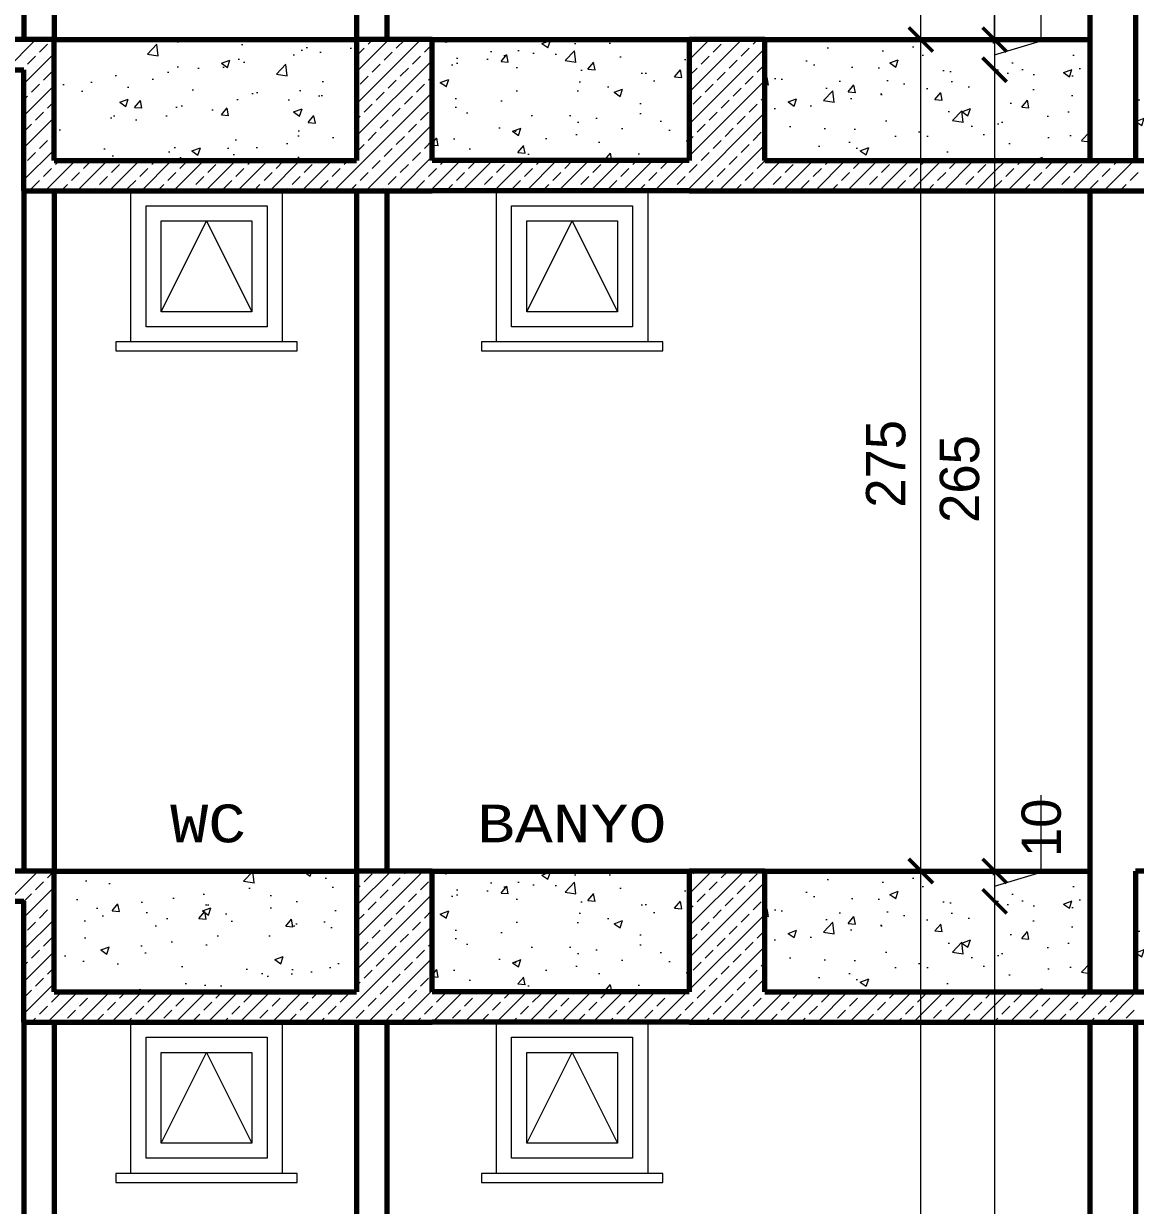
# Model space of a CAD drawing. Header units: millimetres. Extents: x 35860 to 71103, y -11298 to -8385.
# Drawn here: x 56603.3 to 56970.8, y -10024 to -9633.2 of the extents above; entities that cross this region are included whole.
import ezdxf
from ezdxf.enums import TextEntityAlignment as Align

# ---------------------------------------------------------------- set-up
doc = ezdxf.new("R2010")
doc.units = ezdxf.units.MM
doc.header["$MEASUREMENT"] = 0
doc.layers.get('0').update_dxf_attribs({"lineweight": 15})
for name, color, linetype, lineweight in [('02', 2, 'Continuous', 20), ('03_Yazı', 1, 'Continuous', 30), ('07', 3, 'Continuous', 70), ('Ölçü', 140, 'Continuous', 20)]:
    doc.layers.add(name, color=color, linetype=linetype, lineweight=lineweight)
doc.styles.add('C', font='')
doc.styles.get('C').set_extended_font_data('Courier New Tur')

msp = doc.modelspace()

# ---------------------------------------------------------------- hatches: boundary and pattern name
h = msp.add_hatch()
h.set_pattern_fill('AR-CONC', color=256, scale=4, style=0)
h.set_pattern_definition([(50, (2653.41, 65.105), (28.690407, -2.510085), [3, -33]), (355, (2653.41, 65.105), (-5.550053, 30.087685), [2.4, -26.4]), (100.4514, (2655.8, 64.895), (23.140375, 27.577582), [2.549608, -28.045684]), (46.1842, (2653.41, 73.105), (42.689642, -6.62076), [4.5, -49.5]), (96.6356, (2656.967, 72.553), (37.386508, 38.964715), [3.82441, -42.06852]), (351.1842, (2653.41, 73.105), (37.386478, 38.964744), [3.6, -39.6]), (21, (2657.41, 71.105), (23.876282, -16.104756), [3, -33]), (326, (2657.41, 71.105), (9.732613, 29.006002), [2.4, -26.4]), (71.4514, (2659.4, 69.762), (33.608905, 12.90122), [2.549608, -28.045684]), (37.5, (2653.409, 65.105), (0.4863942, 13.3157542), [0, -26.08, 0, -26.8, 0, -26.5]), (7.5, (2653.409, 65.105), (10.5227815, 15.7764685), [0, -15.28, 0, -25.48, 0, -10.1]), (327.5, (2644.489, 65.105), (21.3528974, -0.9021949), [0, -10, 0, -31.2, 0, -41.4]), (317.5, (2640.49, 65.105), (23.327447, 4.004199), [0, -13, 0, -20.72, 0, -29.4])])
h.paths.add_polyline_path([(56713.34, -9678.42), (56713.34, -9638.42), (56613.34, -9638.42), (56613.34, -9678.42)])
h.paths.add_polyline_path([(56613.34, -9913.42), (56613.34, -9953.42), (56713.34, -9953.42), (56713.34, -9913.42)])
h = msp.add_hatch()
h.set_pattern_fill('AR-CONC', color=256, scale=4, style=0)
h.set_pattern_definition([(50, (2653.41, 890.105), (28.690407, -2.510085), [3, -33]), (355, (2653.41, 890.105), (-5.550053, 30.087685), [2.4, -26.4]), (100.4514, (2655.8, 889.895), (23.140375, 27.577582), [2.549608, -28.045684]), (46.1842, (2653.41, 898.105), (42.689642, -6.62076), [4.5, -49.5]), (96.6356, (2656.967, 897.553), (37.386508, 38.964715), [3.82441, -42.06852]), (351.1842, (2653.41, 898.105), (37.386478, 38.964744), [3.6, -39.6]), (21, (2657.41, 896.105), (23.876282, -16.104756), [3, -33]), (326, (2657.41, 896.105), (9.732613, 29.006002), [2.4, -26.4]), (71.4514, (2659.4, 894.762), (33.608905, 12.90122), [2.549608, -28.045684]), (37.5, (2653.409, 890.105), (0.4863942, 13.3157542), [0, -26.08, 0, -26.8, 0, -26.5]), (7.5, (2653.409, 890.105), (10.5227815, 15.7764685), [0, -15.28, 0, -25.48, 0, -10.1]), (327.5, (2644.489, 890.105), (21.3528974, -0.9021949), [0, -10, 0, -31.2, 0, -41.4]), (317.5, (2640.49, 890.105), (23.327447, 4.004199), [0, -13, 0, -20.72, 0, -29.4])])
h.paths.add_polyline_path([(56970.84, -9638.42), (56970.84, -9678.42), (57078.34, -9678.42), (57078.34, -9638.42)])
h.paths.add_polyline_path([(57103.34, -9678.42), (57188.34, -9678.42), (57188.34, -9638.42), (57103.34, -9638.42)])
h.paths.add_polyline_path([(56848.34, -9638.42), (56848.34, -9678.42), (56955.84, -9678.42), (56955.84, -9638.42)])
h.paths.add_polyline_path([(56738.34, -9638.42), (56738.34, -9678.42), (56823.34, -9678.42), (56823.34, -9638.42)])
h = msp.add_hatch()
h.set_pattern_fill('AR-CONC', color=256, scale=4, style=0)
h.set_pattern_definition([(50, (2653.41, 615.105), (28.690407, -2.510085), [3, -33]), (355, (2653.41, 615.105), (-5.550053, 30.087685), [2.4, -26.4]), (100.4514, (2655.8, 614.895), (23.140375, 27.577582), [2.549608, -28.045684]), (46.1842, (2653.41, 623.105), (42.689642, -6.62076), [4.5, -49.5]), (96.6356, (2656.967, 622.553), (37.386508, 38.964715), [3.82441, -42.06852]), (351.1842, (2653.41, 623.105), (37.386478, 38.964744), [3.6, -39.6]), (21, (2657.41, 621.105), (23.876282, -16.104756), [3, -33]), (326, (2657.41, 621.105), (9.732613, 29.006002), [2.4, -26.4]), (71.4514, (2659.4, 619.762), (33.608905, 12.90122), [2.549608, -28.045684]), (37.5, (2653.409, 615.105), (0.4863942, 13.3157542), [0, -26.08, 0, -26.8, 0, -26.5]), (7.5, (2653.409, 615.105), (10.5227815, 15.7764685), [0, -15.28, 0, -25.48, 0, -10.1]), (327.5, (2644.489, 615.105), (21.3528974, -0.9021949), [0, -10, 0, -31.2, 0, -41.4]), (317.5, (2640.49, 615.105), (23.327447, 4.004199), [0, -13, 0, -20.72, 0, -29.4])])
h.paths.add_polyline_path([(56970.84, -9913.42), (56970.84, -9953.42), (57078.34, -9953.42), (57078.34, -9913.42)])
h.paths.add_polyline_path([(57103.34, -9953.42), (57188.34, -9953.42), (57188.34, -9913.42), (57103.34, -9913.42)])
h.paths.add_polyline_path([(56848.34, -9913.42), (56848.34, -9953.42), (56955.84, -9953.42), (56955.84, -9913.42)])
h.paths.add_polyline_path([(56738.34, -9913.42), (56738.34, -9953.42), (56823.34, -9953.42), (56823.34, -9913.42)])

# ---------------------------------------------------------------- linework, layer by layer
for p, q in [((56597.34, -9648.42), (56607.34, -9638.42)), ((56612.46, -9638.61), (56612.64, -9638.42)), ((56713.34, -9638.49), (56713.41, -9638.42)), ((56713.34, -9649.1), (56724.01, -9638.42)), ((56713.34, -9659.71), (56734.62, -9638.42)), ((56717.2, -9639.94), (56718.71, -9638.42)), ((56823.34, -9645.16), (56830.08, -9638.42)), ((56823.34, -9655.77), (56840.69, -9638.42)), ((56835.2, -9638.61), (56835.38, -9638.42)), ((56844.48, -9639.94), (56845.99, -9638.42)), ((56608.48, -9642.59), (56611.13, -9639.94)), ((56713.34, -9643.8), (56715.87, -9641.26)), ((56726.48, -9641.26), (56729.13, -9638.61)), ((56735.76, -9642.59), (56738.34, -9640.01)), ((56823.34, -9639.86), (56824.59, -9638.61)), ((56823.34, -9666.38), (56848.34, -9641.38)), ((56831.22, -9642.59), (56833.87, -9639.94)), ((56840.5, -9643.91), (56843.15, -9641.26)), ((56603.34, -9653.03), (56613.34, -9643.03)), ((56604.5, -9646.57), (56607.15, -9643.91)), ((56713.34, -9670.31), (56738.34, -9645.31)), ((56722.5, -9645.24), (56725.15, -9642.59)), ((56731.78, -9646.57), (56734.43, -9643.91)), ((56827.24, -9646.57), (56829.89, -9643.91)), ((56836.52, -9647.89), (56839.17, -9645.24)), ((56609.81, -9651.87), (56612.46, -9649.22)), ((56718.52, -9649.22), (56721.17, -9646.57)), ((56727.8, -9650.54), (56730.46, -9647.89)), ((56823.34, -9650.47), (56825.91, -9647.89)), ((56832.54, -9651.87), (56835.2, -9649.22)), ((56845.8, -9649.22), (56848.34, -9646.68)), ((56603.34, -9663.64), (56613.34, -9653.64)), ((56605.83, -9655.85), (56608.48, -9653.19)), ((56714.55, -9653.19), (56717.2, -9650.54)), ((56723.83, -9654.52), (56726.48, -9651.87)), ((56733.11, -9655.85), (56735.76, -9653.19)), ((56737.08, -9651.87), (56738.34, -9650.61)), ((56823.34, -9676.98), (56848.34, -9651.98)), ((56828.57, -9655.85), (56831.22, -9653.19)), ((56841.82, -9653.19), (56844.48, -9650.54)), ((56603.34, -9658.34), (56604.5, -9657.17)), ((56705.83, -9688.42), (56738.34, -9655.92)), ((56719.85, -9658.5), (56722.5, -9655.85)), ((56729.13, -9659.82), (56731.78, -9657.17)), ((56824.59, -9659.82), (56827.24, -9657.17)), ((56837.85, -9657.17), (56840.5, -9654.52)), ((56847.13, -9658.5), (56848.34, -9657.29)), ((56611.13, -9661.15), (56613.34, -9658.94)), ((56715.87, -9662.48), (56718.52, -9659.82)), ((56725.15, -9663.8), (56727.8, -9661.15)), ((56833.87, -9661.15), (56836.52, -9658.5)), ((56843.15, -9662.48), (56845.8, -9659.82)), ((56603.34, -9674.25), (56613.34, -9664.25)), ((56607.15, -9665.13), (56609.81, -9662.48)), ((56713.34, -9665.01), (56714.55, -9663.8)), ((56721.17, -9667.78), (56723.83, -9665.13)), ((56734.43, -9665.13), (56737.08, -9662.48)), ((56822.51, -9688.42), (56848.34, -9662.59)), ((56829.89, -9665.13), (56832.54, -9662.48)), ((56839.17, -9666.45), (56841.82, -9663.8)), ((56603.34, -9668.94), (56605.83, -9666.45)), ((56612.46, -9670.43), (56613.34, -9669.55)), ((56716.44, -9688.42), (56738.34, -9666.52)), ((56717.2, -9671.76), (56719.85, -9669.1)), ((56730.46, -9669.1), (56733.11, -9666.45)), ((56825.91, -9669.1), (56828.57, -9666.45)), ((56835.2, -9670.43), (56837.85, -9667.78)), ((56844.48, -9671.76), (56847.13, -9669.1)), ((56608.48, -9674.41), (56611.13, -9671.76)), ((56713.34, -9675.61), (56715.87, -9673.08)), ((56726.48, -9673.08), (56729.13, -9670.43)), ((56735.76, -9674.41), (56738.34, -9671.83)), ((56823.34, -9671.68), (56824.59, -9670.43)), ((56831.22, -9674.41), (56833.87, -9671.76)), ((56833.11, -9688.42), (56848.34, -9673.2)), ((56840.5, -9675.73), (56843.15, -9673.08)), ((56603.34, -9684.85), (56613.34, -9674.85)), ((56604.5, -9678.38), (56607.15, -9675.73)), ((56722.5, -9677.06), (56725.15, -9674.41)), ((56727.05, -9688.42), (56738.34, -9677.13)), ((56731.78, -9678.38), (56734.43, -9675.73)), ((56827.24, -9678.38), (56829.89, -9675.73)), ((56836.52, -9679.71), (56839.17, -9677.06)), ((56609.81, -9683.69), (56612.46, -9681.04)), ((56610.37, -9688.42), (56620.37, -9678.42)), ((56613.78, -9679.71), (56615.07, -9678.42)), ((56620.98, -9688.42), (56630.98, -9678.42)), ((56623.06, -9681.04), (56625.68, -9678.42)), ((56631.59, -9688.42), (56641.59, -9678.42)), ((56632.34, -9682.36), (56635, -9679.71)), ((56641.63, -9683.69), (56644.28, -9681.04)), ((56642.19, -9688.42), (56652.19, -9678.42)), ((56645.6, -9679.71), (56646.89, -9678.42)), ((56652.8, -9688.42), (56662.8, -9678.42)), ((56654.88, -9681.04), (56657.5, -9678.42)), ((56663.41, -9688.42), (56673.41, -9678.42)), ((56664.16, -9682.36), (56666.82, -9679.71)), ((56673.44, -9683.69), (56676.1, -9681.04)), ((56674.01, -9688.42), (56684.01, -9678.42)), ((56677.42, -9679.71), (56678.71, -9678.42)), ((56684.62, -9688.42), (56694.62, -9678.42)), ((56686.7, -9681.04), (56689.32, -9678.42)), ((56695.23, -9688.42), (56705.23, -9678.42)), ((56695.98, -9682.36), (56698.64, -9679.71)), ((56705.26, -9683.69), (56707.92, -9681.04)), ((56709.24, -9679.71), (56710.53, -9678.42)), ((56718.52, -9681.04), (56721.17, -9678.38)), ((56727.8, -9682.36), (56730.46, -9679.71)), ((56737.08, -9683.69), (56739.74, -9681.04)), ((56737.65, -9688.42), (56747.65, -9678.42)), ((56741.06, -9679.71), (56742.35, -9678.42)), ((56748.26, -9688.42), (56758.26, -9678.42)), ((56750.34, -9681.04), (56752.96, -9678.42)), ((56758.87, -9688.42), (56768.87, -9678.42)), ((56759.62, -9682.36), (56762.28, -9679.71)), ((56768.9, -9683.69), (56771.56, -9681.04)), ((56769.47, -9688.42), (56779.47, -9678.42)), ((56772.88, -9679.71), (56774.17, -9678.42)), ((56780.08, -9688.42), (56790.08, -9678.42)), ((56782.16, -9681.04), (56784.78, -9678.42)), ((56790.69, -9688.42), (56800.69, -9678.42)), ((56791.44, -9682.36), (56794.09, -9679.71)), ((56800.72, -9683.69), (56803.38, -9681.04)), ((56801.29, -9688.42), (56811.29, -9678.42)), ((56804.7, -9679.71), (56805.99, -9678.42)), ((56811.9, -9688.42), (56821.9, -9678.42)), ((56813.98, -9681.04), (56816.6, -9678.42)), ((56823.26, -9682.36), (56825.91, -9679.71)), ((56832.54, -9683.69), (56835.2, -9681.04)), ((56843.72, -9688.42), (56853.72, -9678.42)), ((56845.8, -9681.04), (56848.42, -9678.42)), ((56854.33, -9688.42), (56864.33, -9678.42)), ((56855.08, -9682.36), (56857.73, -9679.71)), ((56864.36, -9683.69), (56867.02, -9681.04)), ((56864.93, -9688.42), (56874.93, -9678.42)), ((56868.34, -9679.71), (56869.63, -9678.42)), ((56875.54, -9688.42), (56885.54, -9678.42)), ((56877.62, -9681.04), (56880.24, -9678.42)), ((56886.15, -9688.42), (56896.15, -9678.42)), ((56886.9, -9682.36), (56889.55, -9679.71)), ((56896.18, -9683.69), (56898.84, -9681.04)), ((56899.91, -9685.26), (56906.75, -9678.42)), ((56900.16, -9679.71), (56901.45, -9678.42)), ((56907.36, -9688.42), (56917.36, -9678.42)), ((56909.44, -9681.04), (56912.06, -9678.42)), ((56918.72, -9682.36), (56921.37, -9679.71)), ((56924.31, -9682.08), (56927.97, -9678.42)), ((56928, -9683.69), (56930.65, -9681.04)), ((56928.57, -9688.42), (56938.57, -9678.42)), ((56931.98, -9679.71), (56933.27, -9678.42)), ((56939.18, -9688.42), (56949.18, -9678.42)), ((56941.26, -9681.04), (56943.88, -9678.42)), ((56949.79, -9688.42), (56959.79, -9678.42)), ((56950.54, -9682.36), (56953.19, -9679.71)), ((56959.82, -9683.69), (56962.47, -9681.04)), ((56960.39, -9688.42), (56970.39, -9678.42)), ((56963.8, -9679.71), (56965.09, -9678.42)), ((56605.83, -9687.67), (56608.48, -9685.01)), ((56619.09, -9685.01), (56621.74, -9682.36)), ((56628.37, -9686.34), (56631.02, -9683.69)), ((56637.65, -9687.67), (56640.3, -9685.01)), ((56650.91, -9685.01), (56653.56, -9682.36)), ((56660.19, -9686.34), (56662.84, -9683.69)), ((56669.47, -9687.67), (56672.12, -9685.01)), ((56682.73, -9685.01), (56685.38, -9682.36)), ((56692.01, -9686.34), (56694.66, -9683.69)), ((56701.29, -9687.67), (56703.94, -9685.01)), ((56714.55, -9685.01), (56717.2, -9682.36)), ((56723.83, -9686.34), (56726.48, -9683.69)), ((56733.11, -9687.67), (56735.76, -9685.01)), ((56746.37, -9685.01), (56749.02, -9682.36)), ((56755.65, -9686.34), (56758.3, -9683.69)), ((56764.93, -9687.67), (56767.58, -9685.01)), ((56778.19, -9685.01), (56780.84, -9682.36)), ((56787.47, -9686.34), (56790.12, -9683.69)), ((56796.75, -9687.67), (56799.4, -9685.01)), ((56810, -9685.01), (56812.66, -9682.36)), ((56819.29, -9686.34), (56821.94, -9683.69)), ((56828.57, -9687.67), (56831.22, -9685.01)), ((56841.82, -9685.01), (56844.48, -9682.36)), ((56851.11, -9686.34), (56853.76, -9683.69)), ((56860.39, -9687.67), (56863.04, -9685.01)), ((56873.64, -9685.01), (56876.3, -9682.36)), ((56882.93, -9686.34), (56885.58, -9683.69)), ((56892.21, -9687.67), (56894.86, -9685.01)), ((56896.75, -9688.42), (56899.91, -9685.26)), ((56905.46, -9685.01), (56908.12, -9682.36)), ((56914.75, -9686.34), (56917.4, -9683.69)), ((56917.97, -9688.42), (56924.31, -9682.08)), ((56924.31, -9687.38), (56926.68, -9685.01)), ((56937.28, -9685.01), (56939.94, -9682.36)), ((56946.56, -9686.34), (56949.22, -9683.69)), ((56955.85, -9687.67), (56958.5, -9685.01)), ((56969.1, -9685.01), (56971.76, -9682.36)), ((56615.68, -9688.42), (56617.76, -9686.34)), ((56626.28, -9688.42), (56627.04, -9687.67)), ((56647.5, -9688.42), (56649.58, -9686.34)), ((56658.1, -9688.42), (56658.86, -9687.67)), ((56679.32, -9688.42), (56681.4, -9686.34)), ((56689.92, -9688.42), (56690.68, -9687.67)), ((56711.14, -9688.42), (56713.22, -9686.34)), ((56721.74, -9688.42), (56722.5, -9687.67)), ((56742.96, -9688.42), (56745.04, -9686.34)), ((56753.56, -9688.42), (56754.32, -9687.67)), ((56774.78, -9688.42), (56776.86, -9686.34)), ((56785.38, -9688.42), (56786.14, -9687.67)), ((56806.6, -9688.42), (56808.68, -9686.34)), ((56817.2, -9688.42), (56817.96, -9687.67)), ((56838.42, -9688.42), (56840.5, -9686.34)), ((56849.02, -9688.42), (56849.78, -9687.67)), ((56870.24, -9688.42), (56872.32, -9686.34)), ((56880.84, -9688.42), (56881.6, -9687.67)), ((56902.06, -9688.42), (56904.14, -9686.34)), ((56912.66, -9688.42), (56913.42, -9687.67)), ((56924.03, -9687.67), (56924.31, -9687.38)), ((56933.88, -9688.42), (56935.96, -9686.34)), ((56944.48, -9688.42), (56945.24, -9687.67)), ((56965.7, -9688.42), (56967.78, -9686.34)), ((56598.11, -9923.42), (56608.11, -9913.42)), ((56611.13, -9915.71), (56613.34, -9913.5)), ((56713.34, -9914.26), (56714.18, -9913.42)), ((56713.34, -9924.87), (56724.79, -9913.42)), ((56713.34, -9935.48), (56735.39, -9913.42)), ((56715.87, -9917.03), (56718.52, -9914.38)), ((56725.15, -9918.36), (56727.8, -9915.71)), ((56729.13, -9914.38), (56730.09, -9913.42)), ((56823.34, -9920.94), (56830.85, -9913.42)), ((56823.34, -9931.54), (56841.46, -9913.42)), ((56824.59, -9914.38), (56825.55, -9913.42)), ((56833.87, -9915.71), (56836.15, -9913.42)), ((56843.15, -9917.03), (56845.8, -9914.38)), ((56603.34, -9928.8), (56613.34, -9918.8)), ((56607.15, -9919.69), (56609.81, -9917.03)), ((56713.34, -9919.57), (56714.55, -9918.36)), ((56721.17, -9922.34), (56723.83, -9919.69)), ((56734.43, -9919.69), (56737.08, -9917.03)), ((56823.34, -9942.15), (56848.34, -9917.15)), ((56829.89, -9919.69), (56832.54, -9917.03)), ((56839.17, -9921.01), (56841.82, -9918.36)), ((56603.34, -9923.5), (56605.83, -9921.01)), ((56713.34, -9946.08), (56738.34, -9921.08)), ((56717.2, -9926.31), (56719.85, -9923.66)), ((56730.46, -9923.66), (56733.11, -9921.01)), ((56825.91, -9923.66), (56828.57, -9921.01)), ((56835.2, -9924.99), (56837.85, -9922.34)), ((56844.48, -9926.31), (56847.13, -9923.66)), ((56608.48, -9928.97), (56611.13, -9926.31)), ((56612.46, -9924.99), (56613.34, -9924.11)), ((56713.34, -9930.17), (56715.87, -9927.64)), ((56726.48, -9927.64), (56729.13, -9924.99)), ((56735.76, -9928.97), (56738.34, -9926.39)), ((56823.34, -9926.24), (56824.59, -9924.99)), ((56831.22, -9928.97), (56833.87, -9926.31)), ((56840.5, -9930.29), (56843.15, -9927.64)), ((56603.34, -9939.41), (56613.34, -9929.41)), ((56604.5, -9932.94), (56607.15, -9930.29)), ((56722.5, -9931.62), (56725.15, -9928.97)), ((56731.78, -9932.94), (56734.43, -9930.29)), ((56823.34, -9952.76), (56848.34, -9927.76)), ((56827.24, -9932.94), (56829.89, -9930.29)), ((56836.52, -9934.27), (56839.17, -9931.62)), ((56706.61, -9963.42), (56738.34, -9931.69)), ((56718.52, -9935.6), (56721.17, -9932.94)), ((56727.8, -9936.92), (56730.46, -9934.27)), ((56823.34, -9936.85), (56825.91, -9934.27)), ((56845.8, -9935.6), (56848.34, -9933.06)), ((56609.81, -9938.25), (56612.46, -9935.6)), ((56714.55, -9939.57), (56717.2, -9936.92)), ((56723.83, -9940.9), (56726.48, -9938.25)), ((56737.08, -9938.25), (56738.34, -9936.99)), ((56823.28, -9963.42), (56848.34, -9938.36)), ((56832.54, -9938.25), (56835.2, -9935.6)), ((56841.82, -9939.57), (56844.48, -9936.92)), ((56603.34, -9950.02), (56613.34, -9940.02)), ((56605.83, -9942.22), (56608.48, -9939.57)), ((56717.21, -9963.42), (56738.34, -9942.3)), ((56719.85, -9944.88), (56722.5, -9942.22)), ((56733.11, -9942.22), (56735.76, -9939.57)), ((56828.57, -9942.22), (56831.22, -9939.57)), ((56837.85, -9943.55), (56840.5, -9940.9)), ((56603.34, -9944.71), (56604.5, -9943.55)), ((56611.13, -9947.53), (56613.34, -9945.32)), ((56715.87, -9948.85), (56718.52, -9946.2)), ((56729.13, -9946.2), (56731.78, -9943.55)), ((56824.59, -9946.2), (56827.24, -9943.55)), ((56833.87, -9947.53), (56836.52, -9944.88)), ((56843.15, -9948.85), (56845.8, -9946.2)), ((56847.13, -9944.88), (56848.34, -9943.67)), ((56603.34, -9960.62), (56613.34, -9950.62)), ((56607.15, -9951.5), (56609.81, -9948.85)), ((56713.34, -9951.39), (56714.55, -9950.18)), ((56725.15, -9950.18), (56727.8, -9947.53)), ((56734.43, -9951.5), (56737.08, -9948.85)), ((56829.89, -9951.5), (56832.54, -9948.85)), ((56833.88, -9963.42), (56848.34, -9948.97)), ((56839.17, -9952.83), (56841.82, -9950.18)), ((56603.34, -9955.32), (56605.83, -9952.83)), ((56611.15, -9963.42), (56621.15, -9953.42)), ((56612.46, -9956.81), (56615.11, -9954.16)), ((56621.75, -9963.42), (56631.75, -9953.42)), ((56625.72, -9954.16), (56626.45, -9953.42)), ((56632.36, -9963.42), (56642.36, -9953.42)), ((56635, -9955.48), (56637.06, -9953.42)), ((56642.97, -9963.42), (56652.97, -9953.42)), ((56644.28, -9956.81), (56646.93, -9954.16)), ((56653.57, -9963.42), (56663.57, -9953.42)), ((56657.53, -9954.16), (56658.27, -9953.42)), ((56664.18, -9963.42), (56674.18, -9953.42)), ((56666.82, -9955.48), (56668.88, -9953.42)), ((56674.79, -9963.42), (56684.79, -9953.42)), ((56676.1, -9956.81), (56678.75, -9954.16)), ((56685.39, -9963.42), (56695.39, -9953.42)), ((56689.35, -9954.16), (56690.09, -9953.42)), ((56696, -9963.42), (56706, -9953.42)), ((56698.64, -9955.48), (56700.7, -9953.42)), ((56707.92, -9956.81), (56710.57, -9954.16)), ((56721.17, -9954.16), (56723.83, -9951.5)), ((56727.82, -9963.42), (56738.34, -9952.9)), ((56730.46, -9955.48), (56733.11, -9952.83)), ((56738.43, -9963.42), (56748.43, -9953.42)), ((56739.74, -9956.81), (56742.39, -9954.16)), ((56749.03, -9963.42), (56759.03, -9953.42)), ((56752.99, -9954.16), (56753.73, -9953.42)), ((56759.64, -9963.42), (56769.64, -9953.42)), ((56762.28, -9955.48), (56764.34, -9953.42)), ((56770.25, -9963.42), (56780.25, -9953.42)), ((56771.56, -9956.81), (56774.21, -9954.16)), ((56780.85, -9963.42), (56790.85, -9953.42)), ((56784.81, -9954.16), (56785.55, -9953.42)), ((56791.46, -9963.42), (56801.46, -9953.42)), ((56794.09, -9955.48), (56796.15, -9953.42)), ((56802.06, -9963.42), (56812.06, -9953.42)), ((56803.38, -9956.81), (56806.03, -9954.16)), ((56812.67, -9963.42), (56822.67, -9953.42)), ((56816.63, -9954.16), (56817.37, -9953.42)), ((56825.91, -9955.48), (56828.57, -9952.83)), ((56835.2, -9956.81), (56837.85, -9954.16)), ((56844.49, -9963.42), (56854.49, -9953.42)), ((56848.45, -9954.16), (56849.19, -9953.42)), ((56855.1, -9963.42), (56865.1, -9953.42)), ((56857.73, -9955.48), (56859.79, -9953.42)), ((56865.7, -9963.42), (56875.7, -9953.42)), ((56867.02, -9956.81), (56869.67, -9954.16)), ((56876.31, -9963.42), (56886.31, -9953.42)), ((56880.27, -9954.16), (56881.01, -9953.42)), ((56886.92, -9963.42), (56896.92, -9953.42)), ((56889.55, -9955.48), (56891.61, -9953.42)), ((56899.91, -9961.03), (56907.52, -9953.42)), ((56899.91, -9955.73), (56901.49, -9954.16)), ((56908.13, -9963.42), (56918.13, -9953.42)), ((56912.09, -9954.16), (56912.83, -9953.42)), ((56921.37, -9955.48), (56923.43, -9953.42)), ((56924.31, -9957.85), (56928.74, -9953.42)), ((56929.34, -9963.42), (56939.34, -9953.42)), ((56930.65, -9956.81), (56933.31, -9954.16)), ((56939.95, -9963.42), (56949.95, -9953.42)), ((56943.91, -9954.16), (56944.65, -9953.42)), ((56950.56, -9963.42), (56960.56, -9953.42)), ((56953.19, -9955.48), (56955.25, -9953.42)), ((56961.16, -9963.42), (56971.16, -9953.42)), ((56962.47, -9956.81), (56965.13, -9954.16)), ((56608.48, -9960.79), (56611.13, -9958.13)), ((56621.74, -9958.13), (56624.39, -9955.48)), ((56631.02, -9959.46), (56633.67, -9956.81)), ((56640.3, -9960.79), (56642.95, -9958.13)), ((56653.56, -9958.13), (56656.21, -9955.48)), ((56662.84, -9959.46), (56665.49, -9956.81)), ((56672.12, -9960.79), (56674.77, -9958.13)), ((56685.38, -9958.13), (56688.03, -9955.48)), ((56694.66, -9959.46), (56697.31, -9956.81)), ((56703.94, -9960.79), (56706.59, -9958.13)), ((56717.2, -9958.13), (56719.85, -9955.48)), ((56726.48, -9959.46), (56729.13, -9956.81)), ((56735.76, -9960.79), (56738.41, -9958.13)), ((56749.02, -9958.13), (56751.67, -9955.48)), ((56758.3, -9959.46), (56760.95, -9956.81)), ((56767.58, -9960.79), (56770.23, -9958.13)), ((56780.84, -9958.13), (56783.49, -9955.48)), ((56790.12, -9959.46), (56792.77, -9956.81)), ((56799.4, -9960.79), (56802.05, -9958.13)), ((56812.66, -9958.13), (56815.31, -9955.48)), ((56821.94, -9959.46), (56824.59, -9956.81)), ((56831.22, -9960.79), (56833.87, -9958.13)), ((56844.48, -9958.13), (56847.13, -9955.48)), ((56853.76, -9959.46), (56856.41, -9956.81)), ((56863.04, -9960.79), (56865.69, -9958.13)), ((56876.3, -9958.13), (56878.95, -9955.48)), ((56885.58, -9959.46), (56888.23, -9956.81)), ((56894.86, -9960.79), (56897.51, -9958.13)), ((56898.84, -9956.81), (56899.91, -9955.73)), ((56908.12, -9958.13), (56910.77, -9955.48)), ((56917.4, -9959.46), (56920.05, -9956.81)), ((56918.74, -9963.42), (56924.31, -9957.85)), ((56926.68, -9960.79), (56929.33, -9958.13)), ((56939.94, -9958.13), (56942.59, -9955.48)), ((56949.22, -9959.46), (56951.87, -9956.81)), ((56958.5, -9960.79), (56961.15, -9958.13)), ((56605.84, -9963.42), (56607.15, -9962.11)), ((56617.76, -9962.11), (56620.41, -9959.46)), ((56627.06, -9963.42), (56629.69, -9960.79)), ((56637.66, -9963.42), (56638.97, -9962.11)), ((56649.58, -9962.11), (56652.23, -9959.46)), ((56658.88, -9963.42), (56661.51, -9960.79)), ((56669.48, -9963.42), (56670.79, -9962.11)), ((56681.4, -9962.11), (56684.05, -9959.46)), ((56690.7, -9963.42), (56693.33, -9960.79)), ((56701.3, -9963.42), (56702.61, -9962.11)), ((56713.22, -9962.11), (56715.87, -9959.46)), ((56722.52, -9963.42), (56725.15, -9960.79)), ((56733.12, -9963.42), (56734.43, -9962.11)), ((56745.04, -9962.11), (56747.69, -9959.46)), ((56754.34, -9963.42), (56756.97, -9960.79)), ((56764.94, -9963.42), (56766.25, -9962.11)), ((56776.86, -9962.11), (56779.51, -9959.46)), ((56786.15, -9963.42), (56788.79, -9960.79)), ((56796.76, -9963.42), (56798.07, -9962.11)), ((56808.68, -9962.11), (56811.33, -9959.46)), ((56817.97, -9963.42), (56820.61, -9960.79)), ((56828.58, -9963.42), (56829.89, -9962.11)), ((56840.5, -9962.11), (56843.15, -9959.46)), ((56849.79, -9963.42), (56852.43, -9960.79)), ((56860.4, -9963.42), (56861.71, -9962.11)), ((56872.32, -9962.11), (56874.97, -9959.46)), ((56881.61, -9963.42), (56884.25, -9960.79)), ((56892.22, -9963.42), (56893.53, -9962.11)), ((56897.52, -9963.42), (56899.91, -9961.03)), ((56904.14, -9962.11), (56906.79, -9959.46)), ((56913.43, -9963.42), (56916.07, -9960.79)), ((56924.31, -9963.15), (56925.35, -9962.11)), ((56935.96, -9962.11), (56938.61, -9959.46)), ((56945.25, -9963.42), (56947.89, -9960.79)), ((56955.86, -9963.42), (56957.17, -9962.11)), ((56967.78, -9962.11), (56970.43, -9959.46)), ((56924.04, -9963.42), (56924.31, -9963.15))]:
    msp.add_line(p, q)
at = {"linetype": 'ByBlock', "const_width": 1.2}
for points in [[(56895.91, -9634.42), (56903.91, -9642.42)], [(56903.91, -9642.42), (56895.91, -9634.42)], [(56920.31, -9634.42), (56928.31, -9642.42)], [(56920.31, -9634.42), (56928.31, -9642.42)], [(56928.31, -9652.42), (56920.31, -9644.42)], [(56928.31, -9652.42), (56920.31, -9644.42)], [(56895.91, -9909.42), (56903.91, -9917.42)], [(56903.91, -9917.42), (56895.91, -9909.42)], [(56928.31, -9917.42), (56920.31, -9909.42)], [(56920.31, -9909.42), (56928.31, -9917.42)], [(56920.31, -9919.42), (56928.31, -9927.42)], [(56928.31, -9927.42), (56920.31, -9919.42)]]:
    msp.add_lwpolyline(points, dxfattribs=at)
for p in [(56899.91, -9638.42), (56899.91, -9638.42), (56899.91, -9638.42), (56924.31, -9638.42), (56924.31, -9638.42), (56924.31, -9638.42), (56924.31, -9648.42), (56924.31, -9648.42), (56924.31, -9648.42), (56899.91, -9913.42), (56899.91, -9913.42), (56899.91, -9913.42), (56924.31, -9913.42), (56924.31, -9913.42), (56924.31, -9913.42), (56924.31, -9923.42), (56924.31, -9923.42), (56924.31, -9923.42)]:
    msp.add_point(p)
at = {"layer": '02'}
for p, q in [((56648.73, -9728.42), (56663.73, -9698.42)), ((56663.73, -9698.42), (56678.73, -9728.42)), ((56769.59, -9728.42), (56784.59, -9698.42)), ((56784.59, -9698.42), (56799.59, -9728.42)), ((56638.73, -9738.42), (56633.73, -9738.42)), ((56633.73, -9738.42), (56633.73, -9741.42)), ((56693.73, -9738.42), (56688.73, -9738.42)), ((56693.73, -9741.42), (56693.73, -9738.42)), ((56759.59, -9738.42), (56754.59, -9738.42)), ((56754.59, -9738.42), (56754.59, -9741.42)), ((56814.59, -9738.42), (56809.59, -9738.42)), ((56814.59, -9741.42), (56814.59, -9738.42)), ((56633.73, -9741.42), (56693.73, -9741.42)), ((56754.59, -9741.42), (56814.59, -9741.42)), ((56648.73, -10003.42), (56663.73, -9973.42)), ((56663.73, -9973.42), (56678.73, -10003.42)), ((56769.59, -10003.42), (56784.59, -9973.42)), ((56784.59, -9973.42), (56799.59, -10003.42)), ((56638.73, -10013.42), (56633.73, -10013.42)), ((56633.73, -10013.42), (56633.73, -10016.42)), ((56693.73, -10013.42), (56688.73, -10013.42)), ((56693.73, -10016.42), (56693.73, -10013.42)), ((56759.59, -10013.42), (56754.59, -10013.42)), ((56754.59, -10013.42), (56754.59, -10016.42)), ((56814.59, -10013.42), (56809.59, -10013.42)), ((56814.59, -10016.42), (56814.59, -10013.42)), ((56633.73, -10016.42), (56693.73, -10016.42)), ((56754.59, -10016.42), (56814.59, -10016.42))]:
    msp.add_line(p, q, dxfattribs=at)
for points in [[(56638.73, -9688.42), (56688.73, -9688.42), (56688.73, -9738.42), (56638.73, -9738.42)], [(56759.59, -9688.42), (56809.59, -9688.42), (56809.59, -9738.42), (56759.59, -9738.42)], [(56643.73, -9693.42), (56683.73, -9693.42), (56683.73, -9733.42), (56643.73, -9733.42)], [(56764.59, -9693.42), (56804.59, -9693.42), (56804.59, -9733.42), (56764.59, -9733.42)], [(56648.73, -9698.42), (56678.73, -9698.42), (56678.73, -9728.42), (56648.73, -9728.42)], [(56769.59, -9698.42), (56799.59, -9698.42), (56799.59, -9728.42), (56769.59, -9728.42)], [(56638.73, -9963.42), (56688.73, -9963.42), (56688.73, -10013.42), (56638.73, -10013.42)], [(56759.59, -9963.42), (56809.59, -9963.42), (56809.59, -10013.42), (56759.59, -10013.42)], [(56643.73, -9968.42), (56683.73, -9968.42), (56683.73, -10008.42), (56643.73, -10008.42)], [(56764.59, -9968.42), (56804.59, -9968.42), (56804.59, -10008.42), (56764.59, -10008.42)], [(56648.73, -9973.42), (56678.73, -9973.42), (56678.73, -10003.42), (56648.73, -10003.42)], [(56769.59, -9973.42), (56799.59, -9973.42), (56799.59, -10003.42), (56769.59, -10003.42)]]:
    msp.add_lwpolyline(points, close=True, dxfattribs=at)
at = {"layer": '07'}
for p, q in [((56603.34, -9373.42), (56603.34, -9638.42)), ((56613.34, -9373.42), (56613.34, -9638.42)), ((56955.84, -9373.42), (56955.84, -9678.42)), ((56970.84, -9373.42), (56970.84, -9678.42)), ((56713.34, -9413.42), (56713.34, -9638.42)), ((56723.34, -9413.42), (56723.34, -9638.42)), ((56613.34, -9638.42), (56363.34, -9638.42)), ((56613.34, -9678.42), (56613.34, -9638.42)), ((56613.34, -9638.42), (56713.34, -9638.42)), ((56713.34, -9638.42), (56713.34, -9678.42)), ((56738.34, -9638.42), (56713.34, -9638.42)), ((56738.34, -9678.42), (56738.34, -9638.42)), ((56738.34, -9638.42), (56823.34, -9638.42)), ((56823.34, -9638.42), (56823.34, -9678.42)), ((56848.34, -9638.42), (56823.34, -9638.42)), ((56848.34, -9678.42), (56848.34, -9638.42)), ((56848.34, -9638.42), (56955.84, -9638.42)), ((56955.84, -9638.42), (56955.84, -9678.42)), ((56213.75, -9648.42), (56603.34, -9648.42)), ((56603.34, -9688.42), (56603.34, -9648.42)), ((56613.34, -9678.42), (56713.34, -9678.42)), ((56823.34, -9678.42), (56738.34, -9678.42)), ((56848.34, -9678.42), (57078.34, -9678.42)), ((56603.34, -9688.42), (56603.34, -9913.42)), ((56603.34, -9688.42), (56713.34, -9688.42)), ((56613.34, -9688.42), (56613.34, -9913.42)), ((56713.34, -9688.42), (56738.34, -9688.42)), ((56713.34, -9688.42), (56713.34, -9913.42)), ((56723.34, -9688.42), (56723.34, -9913.42)), ((56823.34, -9688.42), (56738.34, -9688.42)), ((56823.34, -9688.42), (56848.34, -9688.42)), ((56848.34, -9688.42), (56953.34, -9688.42)), ((56848.34, -9688.42), (57188.34, -9688.42)), ((56953.34, -9688.42), (57088.34, -9688.42)), ((56955.84, -9688.42), (56955.84, -9953.42)), ((56613.34, -9913.42), (56363.34, -9913.42)), ((56613.34, -9953.42), (56613.34, -9913.42)), ((56613.34, -9913.42), (56713.34, -9913.42)), ((56713.34, -9913.42), (56713.34, -9953.42)), ((56738.34, -9913.42), (56713.34, -9913.42)), ((56738.34, -9953.42), (56738.34, -9913.42)), ((56738.34, -9913.42), (56823.34, -9913.42)), ((56823.34, -9913.42), (56823.34, -9953.42)), ((56848.34, -9913.42), (56823.34, -9913.42)), ((56848.34, -9953.42), (56848.34, -9913.42)), ((56848.34, -9913.42), (56955.84, -9913.42)), ((56955.84, -9913.42), (56955.84, -9953.42)), ((56970.84, -9913.42), (56970.84, -9953.42)), ((57078.34, -9913.42), (56970.84, -9913.42)), ((56213.75, -9923.42), (56603.34, -9923.42)), ((56603.34, -9963.42), (56603.34, -9923.42)), ((56613.34, -9953.42), (56713.34, -9953.42)), ((56823.34, -9953.42), (56738.34, -9953.42)), ((56848.34, -9953.42), (57078.34, -9953.42)), ((56603.34, -9963.42), (56603.34, -10188.42)), ((56603.34, -9963.42), (56713.34, -9963.42)), ((56613.34, -9963.42), (56613.34, -10188.42)), ((56713.34, -9963.42), (56738.34, -9963.42)), ((56713.34, -9963.42), (56713.34, -10188.42)), ((56723.34, -9963.42), (56723.34, -10188.42)), ((56823.34, -9963.42), (56738.34, -9963.42)), ((56823.34, -9963.42), (56848.34, -9963.42)), ((56848.34, -9963.42), (56953.34, -9963.42)), ((56848.34, -9963.42), (57188.34, -9963.42)), ((56953.34, -9963.42), (57088.34, -9963.42)), ((56955.84, -9963.42), (56955.84, -10228.42)), ((56970.84, -9963.42), (56970.84, -10228.42))]:
    msp.add_line(p, q, dxfattribs=at)
at = {"layer": 'Ölçü'}
for p, q in [((56899.91, -9638.42), (56899.91, -9363.42)), ((56924.31, -9373.42), (56924.31, -9638.42)), ((56939.7, -9638.81), (56939.7, -9613.38)), ((56924.31, -9638.42), (56924.31, -9630.42)), ((56899.29, -9638.42), (56898.66, -9638.42)), ((56899.91, -9913.42), (56899.91, -9638.42)), ((56924.31, -9638.42), (56924.31, -9648.42)), ((56924.94, -9638.42), (56925.56, -9638.42)), ((56924.31, -9643.42), (56939.7, -9638.81)), ((56924.31, -9648.42), (56924.31, -9913.42)), ((56924.31, -9648.42), (56924.31, -9656.42)), ((56924.94, -9648.42), (56925.56, -9648.42)), ((56939.7, -9913.81), (56939.7, -9888.38)), ((56899.29, -9913.42), (56898.66, -9913.42)), ((56899.91, -10188.42), (56899.91, -9913.42)), ((56924.31, -9913.42), (56924.31, -9923.42)), ((56924.31, -9918.42), (56939.7, -9913.81)), ((56924.94, -9913.42), (56925.56, -9913.42)), ((56924.31, -9923.42), (56924.31, -10188.42)), ((56924.94, -9923.42), (56925.56, -9923.42))]:
    msp.add_line(p, q, dxfattribs=at)

# ---------------------------------------------------------------- texts
at = {"layer": '03_Yazı'}
for s, p in [('275', (56894.78, -9793.26)), ('265', (56919.18, -9798.26)), ('10', (56946.2, -9908.81))]:
    msp.add_text(s, height=13, rotation=90, dxfattribs=at).set_placement(p)
at = {"layer": '03_Yazı', "style": 'C'}
for tag, p in [('WC', (56664.27, -9897.68)), ('BANYO', (56784.47, -9897.68))]:
    msp.add_attdef(tag, text='A:10.00m2', height=12.5, dxfattribs=at).set_placement(p, align=Align.MIDDLE_CENTER)

doc.saveas('drawing.dxf')
